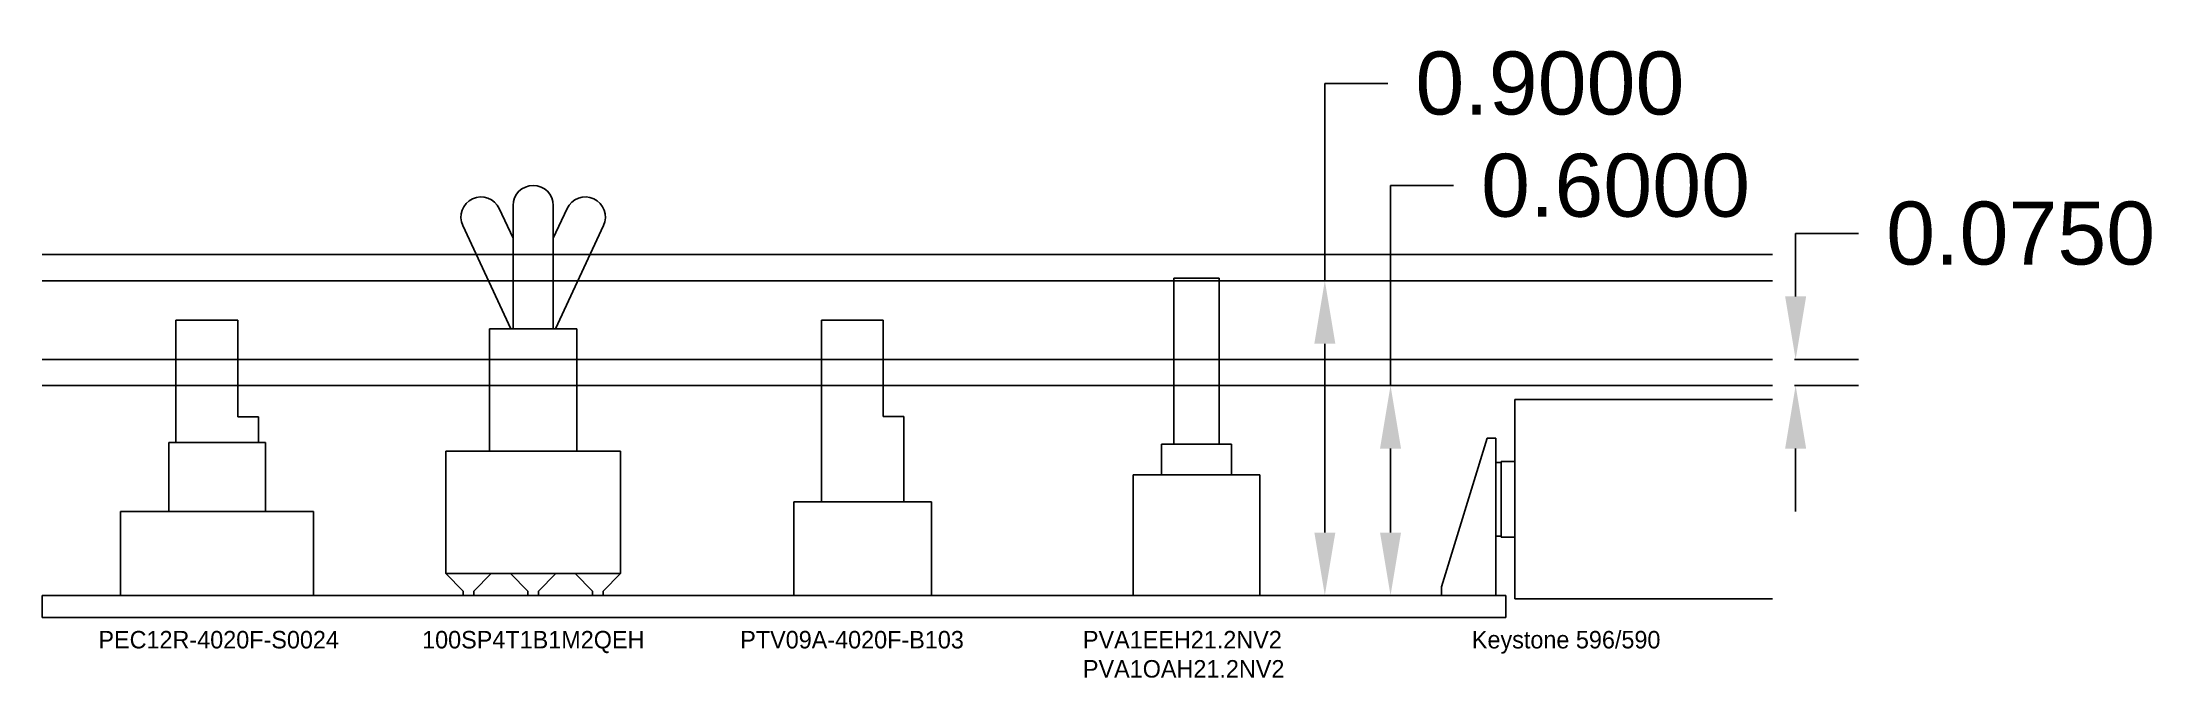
# Model space of a CAD drawing. Header units: inches. Extents: x 0 to 6.03, y -0.17 to 1.64.
import ezdxf

# ---------------------------------------------------------------- set-up
doc = ezdxf.new("R2010")
doc.units = ezdxf.units.IN
doc.header["$MEASUREMENT"] = 0
doc.styles.get("Standard").update_dxf_attribs({"font": 'arial.ttf'})
doc.dimstyles.get("Standard").update_dxf_attribs({"dimtxt": 0.18, "dimasz": 0.18, "dimexe": 0.18, "dimexo": 0.0625, "dimgap": 0.09, "dimtad": 0, "dimtih": 1, "dimtoh": 1, "dimdec": 4, "dimzin": 0, "dimdsep": 46, "dimtxsty": 'Standard', "dimcen": 0.09, "dimadec": 0, "dimazin": 0, "dimtfac": 1, "dimtdec": 4, "dimtofl": 0, "dimtmove": 0, "dimatfit": 3, "dimfxl": 1, "dimtolj": 1, "dimtzin": 0, "dimarcsym": 0})

# ---------------------------------------------------------------- blocks, each defined once
blk = doc.blocks.new('*D1')
at = {"color": 0, "lineweight": -2}
for p, q in [((4.0345, 1.2343), (3.8545, 1.2343)), ((3.8545, 1.2343), (3.8545, 0.6625)), ((3.8657, 0.6625), (4.0345, 0.6625)), ((3.8545, 0.2425), (3.8545, 0.4825)), ((3.8545, 0.4825), (3.8545, 0.2425)), ((3.8932, 0.0625), (4.0345, 0.0625))]:
    blk.add_line(p, q, dxfattribs=at)
at = {"color": 0}
for points in [[(3.8845, 0.4825), (3.8245, 0.4825), (3.8545, 0.6625)], [(3.8245, 0.2425), (3.8845, 0.2425), (3.8545, 0.0625)]]:
    blk.add_solid(points, dxfattribs=at)
at = {"layer": 'Defpoints', "color": 0}
for p in [(3.8032, 0.6625), (3.8545, 0.6625), (3.8307, 0.0625)]:
    blk.add_point(p, dxfattribs=at)
at = {"color": 0, "insert": (4.4978, 1.2343), "char_height": 0.18, "attachment_point": 5}
blk.add_mtext('\\A1;0.6000', dxfattribs=at)
blk = doc.blocks.new('*D2')
at = {"color": 0, "lineweight": -2}
for p, q in [((5.0126, 1.0975), (5.1926, 1.0975)), ((5.0126, 0.9175), (5.0126, 1.0975)), ((5.009, 0.7375), (5.1926, 0.7375)), ((5.009, 0.6625), (5.1926, 0.6625)), ((5.0126, 0.4825), (5.0126, 0.3025))]:
    blk.add_line(p, q, dxfattribs=at)
at = {"color": 0}
for points in [[(4.9826, 0.9175), (5.0426, 0.9175), (5.0126, 0.7375)], [(5.0426, 0.4825), (4.9826, 0.4825), (5.0126, 0.6625)]]:
    blk.add_solid(points, dxfattribs=at)
at = {"layer": 'Defpoints', "color": 0}
for p in [(4.9465, 0.7375), (5.0126, 0.7375), (4.9465, 0.6625)]:
    blk.add_point(p, dxfattribs=at)
at = {"color": 0, "insert": (5.6559, 1.0975), "char_height": 0.18, "attachment_point": 5}
blk.add_mtext('\\A1;0.0750', dxfattribs=at)
blk = doc.blocks.new('*D3')
at = {"color": 0, "lineweight": -2}
for p, q in [((3.8467, 1.5265), (3.6667, 1.5265)), ((3.6667, 1.5265), (3.6667, 0.9625)), ((3.678, 0.9625), (3.8467, 0.9625)), ((3.6667, 0.2425), (3.6667, 0.7825)), ((3.6667, 0.7825), (3.6667, 0.2425)), ((3.7054, 0.0625), (3.8467, 0.0625))]:
    blk.add_line(p, q, dxfattribs=at)
at = {"color": 0}
for points in [[(3.6967, 0.7825), (3.6367, 0.7825), (3.6667, 0.9625)], [(3.6367, 0.2425), (3.6967, 0.2425), (3.6667, 0.0625)]]:
    blk.add_solid(points, dxfattribs=at)
at = {"layer": 'Defpoints', "color": 0}
for p in [(3.6155, 0.9625), (3.6667, 0.9625), (3.6429, 0.0625)]:
    blk.add_point(p, dxfattribs=at)
at = {"color": 0, "insert": (4.3101, 1.5265), "char_height": 0.18, "attachment_point": 5}
blk.add_mtext('\\A1;0.9000', dxfattribs=at)

msp = doc.modelspace()

# ---------------------------------------------------------------- linework, layer by layer
for p, q in [((1.34607, 1.08437), (1.30671, 1.16877)), ((1.34607, 0.825), (1.34607, 1.1775)), ((1.46107, 0.825), (1.46107, 1.1775)), ((1.46107, 1.08437), (1.50043, 1.16877)), ((1.34013, 0.825), (1.20249, 1.12017)), ((1.46702, 0.825), (1.60466, 1.12017)), ((3.235, 0.4955), (3.235, 0.9695)), ((3.365, 0.9695), (3.235, 0.9695)), ((3.365, 0.4955), (3.365, 0.9695)), ((0.559, 0.8495), (0.382, 0.8495)), ((0.382, 0.4995), (0.382, 0.8495)), ((0.559, 0.5735), (0.559, 0.8495)), ((2.40437, 0.8495), (2.22737, 0.8495)), ((2.22737, 0.3305), (2.22737, 0.8495)), ((2.40437, 0.5745), (2.40437, 0.8495)), ((1.52857, 0.825), (1.27857, 0.825)), ((1.27857, 0.475), (1.27857, 0.825)), ((1.52857, 0.475), (1.52857, 0.825)), ((4.21, 0.6225), (4.94651, 0.6225)), ((4.21, 0.6225), (4.21, 0.0525)), ((0.618, 0.5735), (0.559, 0.5735)), ((0.618, 0.4995), (0.618, 0.5735)), ((2.46337, 0.5745), (2.40437, 0.5745)), ((2.46337, 0.3305), (2.46337, 0.5745)), ((0.638, 0.4995), (0.362, 0.4995)), ((0.362, 0.3025), (0.362, 0.4995)), ((0.638, 0.3025), (0.638, 0.4995)), ((3.4, 0.4955), (3.2, 0.4955)), ((3.2, 0.4075), (3.2, 0.4955)), ((3.4, 0.4075), (3.4, 0.4955)), ((4, 0.0875), (4.131, 0.5125)), ((4.131, 0.5125), (4.156, 0.5125)), ((4.156, 0.5125), (4.156, 0.0625)), ((1.65357, 0.475), (1.15357, 0.475)), ((1.15357, 0.125), (1.15357, 0.475)), ((1.65357, 0.125), (1.65357, 0.475)), ((4.171, 0.4425), (4.156, 0.4425)), ((4.171, 0.446), (4.171, 0.229)), ((4.171, 0.446), (4.21, 0.446)), ((4.171, 0.4425), (4.171, 0.23503)), ((3.481, 0.4075), (3.119, 0.4075)), ((3.119, 0.0625), (3.119, 0.4075)), ((3.481, 0.0625), (3.481, 0.4075)), ((0.776, 0.3025), (0.224, 0.3025)), ((0.224, 0.0625), (0.224, 0.3025)), ((0.776, 0.0625), (0.776, 0.3025)), ((2.14837, 0.0625), (2.14837, 0.3305)), ((2.54237, 0.3305), (2.14837, 0.3305)), ((2.54237, 0.0625), (2.54237, 0.3305)), ((4.171, 0.2325), (4.156, 0.2325)), ((4.171, 0.229), (4.21, 0.229)), ((1.65357, 0.125), (1.15357, 0.125)), ((1.15357, 0.125), (1.20357, 0.075)), ((1.28357, 0.125), (1.23357, 0.075)), ((1.33857, 0.125), (1.38857, 0.075)), ((1.46857, 0.125), (1.41857, 0.075)), ((1.52357, 0.125), (1.57357, 0.075)), ((1.65357, 0.125), (1.60357, 0.075)), ((1.20357, 0.075), (1.20357, 0.0625)), ((1.23357, 0.075), (1.23357, 0.0625)), ((1.38857, 0.075), (1.38857, 0.0625)), ((1.41857, 0.075), (1.41857, 0.0625)), ((1.57357, 0.075), (1.57357, 0.0625)), ((1.60357, 0.075), (1.60357, 0.0625)), ((4, 0.0625), (4, 0.0875)), ((4.21, 0.0525), (4.94651, 0.0525))]:
    msp.add_line(p, q)
at = {"color": 1}
for p, q in [((4.94651, 1.0375), (0, 1.0375)), ((4.94651, 0.9625), (0, 0.9625))]:
    msp.add_line(p, q, dxfattribs=at)
at = {"color": 5}
for p, q in [((4.94651, 0.7375), (0, 0.7375)), ((4.94651, 0.6625), (0, 0.6625))]:
    msp.add_line(p, q, dxfattribs=at)
at = {"color": 3}
for p, q in [((4.184, 0.0625), (0, 0.0625)), ((0, 0.0625), (0, 0)), ((4.184, 0), (4.184, 0.0625)), ((0, 0), (4.184, 0))]:
    msp.add_line(p, q, dxfattribs=at)
for centre, start, end in [((1.40357, 1.1775), 0, 180), ((1.2546, 1.14447), 25, 205), ((1.55254, 1.14447), 335, 155)]:
    msp.add_arc(centre, 0.0575, start, end)

# ---------------------------------------------------------------- texts
at = {"char_height": 0.05, "attachment_point": 1}
for s, insert, width in [('{\\fUbuntu|b0|i0|c0|p0;PEC12R-4020F-S0024}', (0.16071, -0.03887), 0.4622642), ('{\\fUbuntu|b0|i0|c0|p0;100SP4T1B1M2QEH}', (1.08614, -0.03887), 0.4622642), ('{\\fUbuntu|b0|i0|c0|p0;PTV09A-4020F-B103}', (1.99547, -0.03887), 0.4622642), ('{\\fUbuntu|b0|i0|c0|p0;PVA1EEH21.2NV2\\PPVA1OAH21.2NV2}', (2.9751, -0.03887), 0.4622642), ('{\\fUbuntu|b0|i0|c0|p0;Keystone 596/590}', (4.08705, -0.03887), 0.8902264)]:
    msp.add_mtext(s, dxfattribs=dict(at, insert=insert, width=width))

# ---------------------------------------------------------------- dimensions: what is measured, and where the dimension line sits
for base, p1, p2, picture, middle in [((3.66674, 0.9625), (3.64292, 0.0625), (3.61547, 0.9625), '*D3', (4.31006, 1.52645)), ((3.85448, 0.6625), (3.83066, 0.0625), (3.80321, 0.6625), '*D1', (4.4978, 1.23428))]:
    dim = msp.add_linear_dim(base=base, p1=p1, p2=p2, angle=90, dimstyle='Standard')
    dim.commit()
    dim.dimension.update_dxf_attribs({"geometry": picture, "text_midpoint": middle, "dimtype": 160})
dim = msp.add_linear_dim(base=(5.0126, 0.7375), p1=(4.94651, 0.6625), p2=(4.94651, 0.7375), angle=90, dimstyle='Standard')
dim.commit()
dim.dimension.update_dxf_attribs({"geometry": '*D2', "text_midpoint": (5.65592, 1.0975)})

doc.saveas('drawing.dxf')
